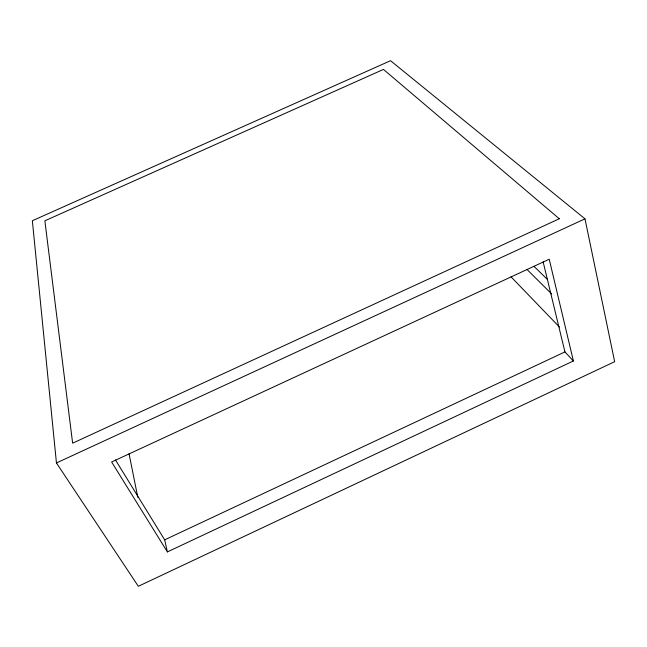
<?xml version="1.0" encoding="UTF-8"?>
<svg xmlns="http://www.w3.org/2000/svg" width="647" height="647" viewBox="0 0 647 647"><rect width="100%" height="100%" fill="white"/><g stroke="black" fill="none" stroke-linecap="round" stroke-linejoin="round"><path stroke-width="0.97" d="M167.379 551.915L573.396 360.969L549.222 259.237L111.624 461.998L167.379 551.915L164.678 539.849L115.433 459.896M164.678 539.849L564.944 351.919L573.396 360.969M56.443 462.961L584.985 218.84L614.65 361.689L138.329 586.295L56.443 462.961L32.35 220.732L390.537 60.705L584.985 218.84M533.937 266.305L547.499 279.52M527.038 269.5L551.713 294.005M511.041 276.843L559.412 327.01M543.132 261.865L564.944 351.919M129.068 453.838L137.803 497.325M559.291 218.759L72.634 443.179L44.861 220.805L383.461 69.415L559.291 218.759"/></g></svg>
